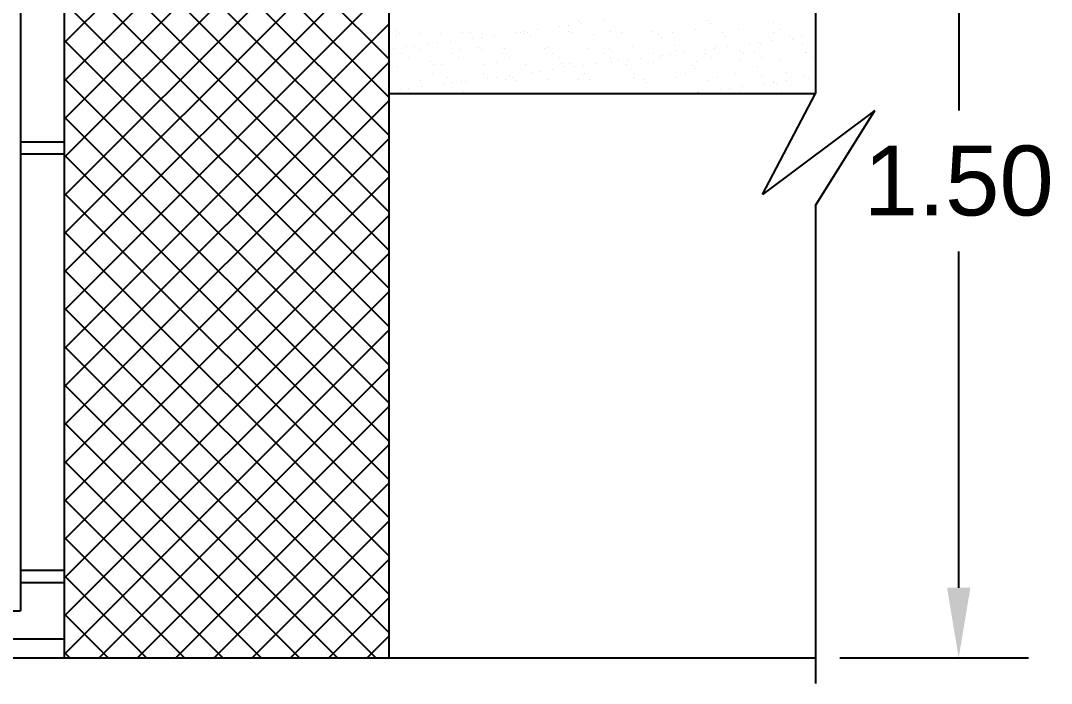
# Model space of a CAD drawing. Header units: metres. Extents: x 9178 to 9474, y -3543 to -3474.
# Drawn here: x 9360.898 to 9363.551, y -3490.938 to -3489.232 of the extents above; entities that cross this region are included whole.
import ezdxf

# ---------------------------------------------------------------- set-up
doc = ezdxf.new("R2010")
doc.units = ezdxf.units.M
doc.header["$MEASUREMENT"] = 0
doc.styles.get("Standard").update_dxf_attribs({"font": 'arial.ttf'})
doc.dimstyles.get("Standard").update_dxf_attribs({"dimtxt": 0.18, "dimasz": 0.18, "dimexe": 0.18, "dimexo": 0.0625, "dimgap": 0.09, "dimtad": 0, "dimtih": 1, "dimtoh": 1, "dimdec": 4, "dimzin": 0, "dimdsep": 46, "dimtxsty": 'Standard', "dimcen": 0.09, "dimadec": 0, "dimazin": 0, "dimtfac": 1, "dimtdec": 4, "dimtofl": 0, "dimtmove": 0, "dimatfit": 3, "dimfxl": 0, "dimtolj": 1, "dimtzin": 0, "dimarcsym": 0})

# ---------------------------------------------------------------- blocks, each defined once
blk = doc.blocks.new('*D179')
at = {"color": 0, "lineweight": -2}
for p, q in [((9363.0068, -3488.4173), (9363.4929, -3488.4173)), ((9363.3129, -3488.5973), (9363.3129, -3489.4628)), ((9363.3129, -3490.6921), (9363.3129, -3489.8266)), ((9363.0068, -3490.8721), (9363.4929, -3490.8721))]:
    blk.add_line(p, q, dxfattribs=at)
at = {"color": 0}
for points in [[(9363.2829, -3488.5973), (9363.3429, -3488.5973), (9363.3129, -3488.4173)], [(9363.2829, -3490.6921), (9363.3429, -3490.6921), (9363.3129, -3490.8721)]]:
    blk.add_solid(points, dxfattribs=at)
at = {"layer": 'Defpoints', "color": 0}
for p in [(9362.9443, -3488.4173), (9363.3129, -3488.4173), (9362.9443, -3490.8721)]:
    blk.add_point(p, dxfattribs=at)
at = {"color": 0, "insert": (9363.3129, -3489.6447), "char_height": 0.18, "attachment_point": 5}
blk.add_mtext('\\A1;1.50', dxfattribs=at)

msp = doc.modelspace()

# ---------------------------------------------------------------- linework, layer by layer
at = {"lineweight": 25, "ltscale": 72}
for p, q in [((9361.01067, -3488.05588), (9361.01067, -3490.8721)), ((9361.84598, -3488.05588), (9361.84598, -3490.8721)), ((9362.94428, -3488.12684), (9362.94428, -3489.41966)), ((9361.01067, -3489.28891), (9361.84598, -3488.4536)), ((9360.89842, -3488.49574), (9360.89842, -3490.75167)), ((9361.84598, -3489.33017), (9361.01067, -3488.49486)), ((9361.01067, -3489.38735), (9361.84598, -3488.55204)), ((9361.84598, -3489.42861), (9361.01067, -3488.5933)), ((9361.01067, -3489.4858), (9361.84598, -3488.65048)), ((9361.84598, -3489.52706), (9361.01067, -3488.69175)), ((9361.01067, -3489.58424), (9361.84598, -3488.74893)), ((9361.84598, -3489.6255), (9361.01067, -3488.79019)), ((9361.01067, -3489.68268), (9361.84598, -3488.84737)), ((9361.84598, -3489.72394), (9361.01067, -3488.88863)), ((9361.01067, -3489.78112), (9361.84598, -3488.94581)), ((9361.84598, -3489.82238), (9361.01067, -3488.98707)), ((9361.01067, -3489.87956), (9361.84598, -3489.04425)), ((9361.84598, -3489.92083), (9361.01067, -3489.08552)), ((9361.01067, -3489.97801), (9361.84598, -3489.1427)), ((9361.84598, -3490.01927), (9361.01067, -3489.18396)), ((9362.337, -3489.23369), (9362.337, -3489.23369)), ((9362.34229, -3489.24014), (9362.34229, -3489.24014)), ((9362.39902, -3489.23267), (9362.39902, -3489.23267)), ((9362.66601, -3489.23177), (9362.66601, -3489.23177)), ((9362.67371, -3489.23882), (9362.67371, -3489.23882)), ((9362.83559, -3489.23546), (9362.83559, -3489.23546)), ((9361.01067, -3490.07645), (9361.84598, -3489.24114)), ((9361.86704, -3489.25817), (9361.86704, -3489.25817)), ((9361.87474, -3489.26522), (9361.87474, -3489.26522)), ((9361.92518, -3489.26366), (9361.92518, -3489.26366)), ((9361.97838, -3489.26541), (9361.97838, -3489.26541)), ((9362.03662, -3489.26186), (9362.03662, -3489.26186)), ((9362.05525, -3489.26343), (9362.05525, -3489.26343)), ((9362.08771, -3489.26401), (9362.08771, -3489.26401)), ((9362.17417, -3489.26227), (9362.17417, -3489.26227)), ((9362.18531, -3489.26319), (9362.18531, -3489.26319)), ((9362.19455, -3489.26452), (9362.19455, -3489.26452)), ((9362.19591, -3489.25941), (9362.19591, -3489.25941)), ((9362.20375, -3489.2633), (9362.20375, -3489.2633)), ((9362.22987, -3489.25494), (9362.22987, -3489.25494)), ((9362.2866, -3489.24747), (9362.2866, -3489.24747)), ((9362.30735, -3489.26046), (9362.30735, -3489.26046)), ((9362.30833, -3489.24461), (9362.30833, -3489.24461)), ((9362.31537, -3489.26296), (9362.31537, -3489.26296)), ((9362.37333, -3489.26699), (9362.37333, -3489.26699)), ((9362.41668, -3489.25907), (9362.41668, -3489.25907)), ((9362.44544, -3489.26272), (9362.44544, -3489.26272)), ((9362.52352, -3489.25958), (9362.52352, -3489.25958)), ((9362.5755, -3489.26248), (9362.5755, -3489.26248)), ((9362.63632, -3489.25551), (9362.63632, -3489.25551)), ((9362.70557, -3489.26225), (9362.70557, -3489.26225)), ((9362.74565, -3489.25412), (9362.74565, -3489.25412)), ((9362.83563, -3489.26201), (9362.83563, -3489.26201)), ((9362.85249, -3489.25463), (9362.85249, -3489.25463)), ((9361.84598, -3490.11771), (9361.01067, -3489.2824)), ((9361.86558, -3489.26947), (9361.86558, -3489.26947)), ((9361.94933, -3489.29188), (9361.94933, -3489.29188)), ((9361.97106, -3489.28901), (9361.97106, -3489.28901)), ((9362.00502, -3489.28454), (9362.00502, -3489.28454)), ((9362.06175, -3489.27707), (9362.06175, -3489.27707)), ((9362.08349, -3489.27421), (9362.08349, -3489.27421)), ((9362.11744, -3489.26974), (9362.11744, -3489.26974)), ((9362.21145, -3489.27035), (9362.21145, -3489.27035)), ((9362.54046, -3489.26842), (9362.54046, -3489.26842)), ((9362.54815, -3489.27548), (9362.54815, -3489.27548)), ((9362.71004, -3489.27212), (9362.71004, -3489.27212)), ((9362.7748, -3489.29134), (9362.7748, -3489.29134)), ((9362.79654, -3489.28848), (9362.79654, -3489.28848)), ((9362.80212, -3489.29328), (9362.80212, -3489.29328)), ((9362.83049, -3489.284), (9362.83049, -3489.284)), ((9362.87717, -3489.27355), (9362.87717, -3489.27355)), ((9362.88486, -3489.28061), (9362.88486, -3489.28061)), ((9362.88722, -3489.27654), (9362.88722, -3489.27654)), ((9362.90896, -3489.27367), (9362.90896, -3489.27367)), ((9362.91145, -3489.29188), (9362.91145, -3489.29188)), ((9362.94291, -3489.2692), (9362.94291, -3489.2692)), ((9361.85864, -3489.30381), (9361.85864, -3489.30381)), ((9361.8779, -3489.31664), (9361.8779, -3489.31664)), ((9361.8926, -3489.29934), (9361.8926, -3489.29934)), ((9361.91107, -3489.29852), (9361.91107, -3489.29852)), ((9361.92454, -3489.30672), (9361.92454, -3489.30672)), ((9362.00796, -3489.3164), (9362.00796, -3489.3164)), ((9362.03138, -3489.30723), (9362.03138, -3489.30723)), ((9362.07819, -3489.29995), (9362.07819, -3489.29995)), ((9362.08589, -3489.30701), (9362.08589, -3489.30701)), ((9362.13802, -3489.31616), (9362.13802, -3489.31616)), ((9362.14418, -3489.30317), (9362.14418, -3489.30317)), ((9362.24778, -3489.30365), (9362.24778, -3489.30365)), ((9362.25351, -3489.30178), (9362.25351, -3489.30178)), ((9362.26809, -3489.31593), (9362.26809, -3489.31593)), ((9362.36035, -3489.30229), (9362.36035, -3489.30229)), ((9362.39815, -3489.31569), (9362.39815, -3489.31569)), ((9362.4149, -3489.30508), (9362.4149, -3489.30508)), ((9362.4226, -3489.31213), (9362.4226, -3489.31213)), ((9362.47315, -3489.29822), (9362.47315, -3489.29822)), ((9362.52822, -3489.31545), (9362.52822, -3489.31545)), ((9362.57169, -3489.31808), (9362.57169, -3489.31808)), ((9362.58248, -3489.29683), (9362.58248, -3489.29683)), ((9362.58449, -3489.30877), (9362.58449, -3489.30877)), ((9362.60564, -3489.31361), (9362.60564, -3489.31361)), ((9362.65828, -3489.31522), (9362.65828, -3489.31522)), ((9362.66237, -3489.30614), (9362.66237, -3489.30614)), ((9362.68411, -3489.30328), (9362.68411, -3489.30328)), ((9362.68932, -3489.29734), (9362.68932, -3489.29734)), ((9362.71807, -3489.29881), (9362.71807, -3489.29881)), ((9362.75161, -3489.31021), (9362.75161, -3489.31021)), ((9362.75931, -3489.31726), (9362.75931, -3489.31726)), ((9362.78834, -3489.31498), (9362.78834, -3489.31498)), ((9362.91841, -3489.31475), (9362.91841, -3489.31475)), ((9362.9212, -3489.3139), (9362.9212, -3489.3139)), ((9361.01067, -3490.17489), (9361.84598, -3489.33958)), ((9361.89551, -3489.32786), (9361.89551, -3489.32786)), ((9361.95264, -3489.33661), (9361.95264, -3489.33661)), ((9361.96034, -3489.34366), (9361.96034, -3489.34366)), ((9361.98101, -3489.34588), (9361.98101, -3489.34588)), ((9362.02557, -3489.32762), (9362.02557, -3489.32762)), ((9362.09034, -3489.34449), (9362.09034, -3489.34449)), ((9362.12223, -3489.3403), (9362.12223, -3489.3403)), ((9362.15564, -3489.32738), (9362.15564, -3489.32738)), ((9362.19718, -3489.345), (9362.19718, -3489.345)), ((9362.2857, -3489.32715), (9362.2857, -3489.32715)), ((9362.28935, -3489.34174), (9362.28935, -3489.34174)), ((9362.30998, -3489.34094), (9362.30998, -3489.34094)), ((9362.3808, -3489.34321), (9362.3808, -3489.34321)), ((9362.41576, -3489.32691), (9362.41576, -3489.32691)), ((9362.41931, -3489.33954), (9362.41931, -3489.33954)), ((9362.43753, -3489.33574), (9362.43753, -3489.33574)), ((9362.45894, -3489.34543), (9362.45894, -3489.34543)), ((9362.45927, -3489.33288), (9362.45927, -3489.33288)), ((9362.49322, -3489.32841), (9362.49322, -3489.32841)), ((9362.52615, -3489.34005), (9362.52615, -3489.34005)), ((9362.54583, -3489.32668), (9362.54583, -3489.32668)), ((9362.54995, -3489.32094), (9362.54995, -3489.32094)), ((9362.62606, -3489.34687), (9362.62606, -3489.34687)), ((9362.63895, -3489.33599), (9362.63895, -3489.33599)), ((9362.67589, -3489.32644), (9362.67589, -3489.32644)), ((9362.74828, -3489.33459), (9362.74828, -3489.33459)), ((9362.80596, -3489.3262), (9362.80596, -3489.3262)), ((9362.85512, -3489.33511), (9362.85512, -3489.33511)), ((9362.93602, -3489.32597), (9362.93602, -3489.32597)), ((9361.86821, -3489.34995), (9361.86821, -3489.34995)), ((9361.95891, -3489.36825), (9361.95891, -3489.36825)), ((9362.08898, -3489.36801), (9362.08898, -3489.36801)), ((9362.15595, -3489.37281), (9362.15595, -3489.37281)), ((9362.21268, -3489.36534), (9362.21268, -3489.36534)), ((9362.21904, -3489.36778), (9362.21904, -3489.36778)), ((9362.23442, -3489.36248), (9362.23442, -3489.36248)), ((9362.26837, -3489.35801), (9362.26837, -3489.35801)), ((9362.29705, -3489.34879), (9362.29705, -3489.34879)), ((9362.3251, -3489.35054), (9362.3251, -3489.35054)), ((9362.34684, -3489.34768), (9362.34684, -3489.34768)), ((9362.3491, -3489.36754), (9362.3491, -3489.36754)), ((9362.47917, -3489.3673), (9362.47917, -3489.3673)), ((9362.60923, -3489.36707), (9362.60923, -3489.36707)), ((9362.63376, -3489.35392), (9362.63376, -3489.35392)), ((9362.7393, -3489.36683), (9362.7393, -3489.36683)), ((9362.79565, -3489.35056), (9362.79565, -3489.35056)), ((9362.86936, -3489.3666), (9362.86936, -3489.3666)), ((9362.91408, -3489.37236), (9362.91408, -3489.37236)), ((9361.84598, -3490.21615), (9361.01067, -3489.38084)), ((9361.92717, -3489.3872), (9361.92717, -3489.3872)), ((9361.98783, -3489.39494), (9361.98783, -3489.39494)), ((9361.99668, -3489.37696), (9361.99668, -3489.37696)), ((9362.00957, -3489.39208), (9362.00957, -3489.39208)), ((9362.03401, -3489.38771), (9362.03401, -3489.38771)), ((9362.04353, -3489.38761), (9362.04353, -3489.38761)), ((9362.10026, -3489.38014), (9362.10026, -3489.38014)), ((9362.122, -3489.37728), (9362.122, -3489.37728)), ((9362.14681, -3489.38365), (9362.14681, -3489.38365)), ((9362.1638, -3489.37839), (9362.1638, -3489.37839)), ((9362.1715, -3489.38545), (9362.1715, -3489.38545)), ((9362.25614, -3489.38225), (9362.25614, -3489.38225)), ((9362.33338, -3489.38209), (9362.33338, -3489.38209)), ((9362.36298, -3489.38276), (9362.36298, -3489.38276)), ((9362.47578, -3489.3787), (9362.47578, -3489.3787)), ((9362.50051, -3489.38352), (9362.50051, -3489.38352)), ((9362.50821, -3489.39058), (9362.50821, -3489.39058)), ((9362.58511, -3489.37731), (9362.58511, -3489.37731)), ((9362.67009, -3489.38721), (9362.67009, -3489.38721)), ((9362.69195, -3489.37782), (9362.69195, -3489.37782)), ((9362.80475, -3489.37375), (9362.80475, -3489.37375)), ((9362.8133, -3489.3944), (9362.8133, -3489.3944)), ((9362.83504, -3489.39154), (9362.83504, -3489.39154)), ((9362.83722, -3489.38865), (9362.83722, -3489.38865)), ((9362.84491, -3489.3957), (9362.84491, -3489.3957)), ((9362.869, -3489.38707), (9362.869, -3489.38707)), ((9362.92573, -3489.3796), (9362.92573, -3489.3796)), ((9361.84598, -3489.41966), (9362.94428, -3489.41966)), ((9361.87112, -3489.41361), (9361.87112, -3489.41361)), ((9361.87541, -3489.40974), (9361.87541, -3489.40974)), ((9361.89715, -3489.40688), (9361.89715, -3489.40688)), ((9361.9311, -3489.40241), (9361.9311, -3489.40241)), ((9362.03825, -3489.41505), (9362.03825, -3489.41505)), ((9362.20783, -3489.41874), (9362.20783, -3489.41874)), ((9362.64158, -3489.41646), (9362.64158, -3489.41646)), ((9362.64415, -3489.41667), (9362.64415, -3489.41667)), ((9362.70088, -3489.40921), (9362.70088, -3489.40921)), ((9362.72262, -3489.40634), (9362.72262, -3489.40634)), ((9362.75091, -3489.41507), (9362.75091, -3489.41507)), ((9362.75657, -3489.40187), (9362.75657, -3489.40187)), ((9362.80805, -3489.67969), (9362.94428, -3489.41966)), ((9362.82207, -3489.41957), (9362.82207, -3489.41957)), ((9362.85775, -3489.41558), (9362.85775, -3489.41558)), ((9361.01067, -3490.27333), (9361.84598, -3489.43802)), ((9361.84598, -3490.3146), (9361.01067, -3489.47928)), ((9363.09722, -3489.463), (9362.80805, -3489.67969)), ((9362.94428, -3489.70748), (9363.09722, -3489.463)), ((9361.01067, -3489.54432), (9360.89842, -3489.54432)), ((9361.01067, -3490.37178), (9361.84598, -3489.53647)), ((9361.01067, -3489.57584), (9360.89842, -3489.57584)), ((9361.84598, -3490.41304), (9361.01067, -3489.57773)), ((9361.01067, -3490.47022), (9361.84598, -3489.63491)), ((9361.84598, -3490.51148), (9361.01067, -3489.67617)), ((9362.94428, -3489.70748), (9362.94428, -3490.93821)), ((9361.01067, -3490.56866), (9361.84598, -3489.73335)), ((9361.84598, -3490.60992), (9361.01067, -3489.77461)), ((9361.01067, -3490.6671), (9361.84598, -3489.83179)), ((9361.84598, -3490.70836), (9361.01067, -3489.87305)), ((9361.01067, -3490.76555), (9361.84598, -3489.93023)), ((9361.84598, -3490.80681), (9361.01067, -3489.9715)), ((9361.01067, -3490.86399), (9361.84598, -3490.02868)), ((9361.81284, -3490.8721), (9361.01067, -3490.06994)), ((9361.101, -3490.8721), (9361.84598, -3490.12712)), ((9361.7144, -3490.8721), (9361.01067, -3490.16838)), ((9361.19944, -3490.8721), (9361.84598, -3490.22556)), ((9361.61595, -3490.8721), (9361.01067, -3490.26682)), ((9361.29788, -3490.8721), (9361.84598, -3490.324)), ((9361.51751, -3490.8721), (9361.01067, -3490.36527)), ((9361.39633, -3490.8721), (9361.84598, -3490.42245)), ((9361.41907, -3490.8721), (9361.01067, -3490.46371)), ((9361.49477, -3490.8721), (9361.84598, -3490.52089)), ((9361.32063, -3490.8721), (9361.01067, -3490.56215)), ((9361.59321, -3490.8721), (9361.84598, -3490.61933)), ((9361.01067, -3490.64769), (9360.89842, -3490.64769)), ((9361.22219, -3490.8721), (9361.01067, -3490.66059)), ((9361.01067, -3490.67921), (9360.89842, -3490.67921)), ((9361.69165, -3490.8721), (9361.84598, -3490.71777)), ((9355.15441, -3490.75167), (9360.89842, -3490.75167)), ((9361.12374, -3490.8721), (9361.01067, -3490.75904)), ((9355.04215, -3490.82368), (9361.01067, -3490.82368)), ((9361.7901, -3490.8721), (9361.84598, -3490.81622)), ((9361.0253, -3490.8721), (9361.01067, -3490.85748)), ((9353.10854, -3490.8721), (9362.94428, -3490.8721))]:
    msp.add_line(p, q, dxfattribs=at)

# ---------------------------------------------------------------- dimensions: what is measured, and where the dimension line sits
at = {"color": 0}
dim = msp.add_linear_dim(base=(9363.31291, -3488.41733), p1=(9362.94428, -3490.8721), p2=(9362.94428, -3488.41733), angle=90, text='1.50', dimstyle='Standard', dxfattribs=at)
dim.commit()
dim.dimension.update_dxf_attribs({"geometry": '*D179', "text_midpoint": (9363.31291, -3489.64472)})

doc.saveas('drawing.dxf')
